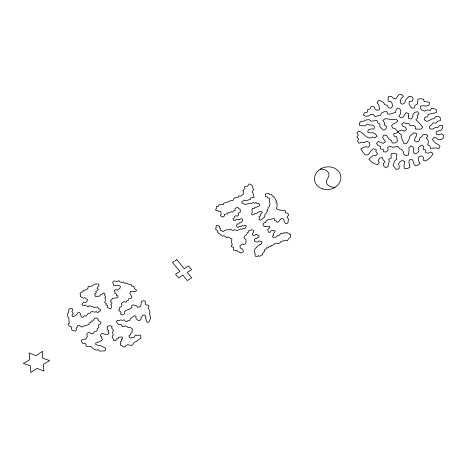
<?xml version="1.0" encoding="UTF-8"?>
<svg xmlns="http://www.w3.org/2000/svg" width="467" height="467" viewBox="0 0 467 467"><rect width="100%" height="100%" fill="white"/><g stroke="black" fill="none" stroke-linecap="round" stroke-linejoin="round"><path stroke-width="0.7" d="M320.263 169.136C326.328 168.896 331.874 173.076 327.349 178.937C323.695 184.196 330.537 187.606 335.102 187.285M94.906 293.895L94.9 295.488L95.945 296.755L97.714 296.201L99.559 296.23L100.37 294.765L102.133 294.198L103.522 293.083L105.104 293.831L104.544 295.377L105.606 296.633L104.865 298.127L105.513 299.592L104.701 302.715L106.342 303.369L105.916 304.939L107.603 305.506L107.095 307.058L109.932 308.944L111.391 307.899L111.537 306.305L110.79 304.881L111.969 303.603L110.399 300.812L111.823 299.732L112.395 298.191L116.073 298.069L117.836 297.52L118.116 295.932L116.347 295.547L116.499 293.953L114.759 293.498L115.115 291.916L114.246 290.55L115.723 289.528L117.281 290.311L120.025 288.057L120.474 286.493L119.103 285.489L113.639 285.454L112.757 282.407L113.691 280.988L117.299 281.455L118.945 280.649L119.99 281.916L121.724 282.395L123.51 281.91L124.28 283.323L126.113 283.031L129.353 284.421L131.192 284.479L131.653 286.002L133.445 286.306L135.016 289.114L136.545 289.943L135.885 291.461L130.369 291.443L129.808 292.99L131.974 297.257L130.707 298.471L128.863 298.582L128.571 300.164L126.89 300.906L125.816 302.254L124.094 301.746L122.342 302.33L121.344 303.719L121.899 305.214L121.35 306.761L119.61 307.391L119.71 308.979L118.577 310.286L121.21 312.353L120.468 313.847L121.805 314.886L123.627 314.519L124.876 313.287L124.356 311.781C126.312 309.376 130.077 309.767 131.998 307.233L131.577 305.704L133.171 304.823L136.615 305.803L137.333 307.239L139.178 307.088L140.765 306.2L141.419 301.466L143.124 300.76L144.945 300.952L145.681 302.382L144.992 303.889L146.153 305.079L148.004 305.009L148.955 306.334L148.144 307.8L150.129 312.172L149.183 313.585L150.07 314.939L150.1 316.533L150.823 317.969L148.687 322.37L146.877 322.137L146.142 320.706L146.241 319.113L145.219 317.829L146.031 316.363L144.811 315.219L142.99 315.032L140.981 317.793L140.976 319.387L139.645 320.555L137.847 320.269L136.627 319.13L135.71 317.788L136.201 316.229L134.514 315.657L130.182 318.763L129.844 320.344L127.999 320.479L126.796 321.74L125.185 321.027L124.111 319.784L122.389 320.438L120.696 319.866L119.132 320.788L117.357 320.426L116.213 321.728L118.309 324.25L121.834 324.88L121.951 326.468L123.784 326.585L125.448 325.808L127.065 326.497L128.197 327.711L129.972 327.186L132.663 329.229L131.951 330.735L132.307 332.282L130.737 333.193L130.807 334.786L129.067 335.394L129.085 336.987L130.281 338.149L132.003 337.495L133.819 337.711L134.531 336.211L135.769 334.967L137.351 335.72L139.003 334.932L140.76 335.353L140.789 338.499L139.073 339.159L136.434 341.476L134.706 342.118L133.369 343.28L132.78 344.815L131.046 345.44L127.52 344.658L125.938 345.551L124.998 346.963L123.165 346.841L121.975 345.673L120.317 345.043L120.778 343.478L120.363 341.943L121.811 340.887L121.134 339.433L122.722 338.552L122.331 337.011L118.636 337.186L118.028 338.721L116.195 339.013L115.793 340.589L113.954 340.84L112.109 336.474L113.154 335.113L112.559 332.014L113.569 330.636L111.677 327.98L112.162 326.421L110.521 325.768L108.671 325.838L107.089 326.737L107.76 328.19L107.118 329.714L108.712 330.443L108.035 331.955L109.033 333.251L107.743 334.454L104.094 334.121L102.512 333.368L100.954 334.296L100.253 335.802L101.643 336.789L101.753 338.377L102.594 339.754L99.588 341.751L96.05 342.655L95.484 344.197L98.63 345.703L100.481 345.574L105.087 347.95L105.63 349.45L104.906 350.951L99.366 351.021L98.479 349.66L96.692 350.157C94.509 349.684 92.273 348.499 91.129 346.514L87.434 346.631L85.87 345.843L86.016 344.249L84.69 343.198L82.875 343.572L81.17 340.828L82.25 339.491L85.899 339.118L87.469 336.211L86.71 334.792L87.23 333.24L88.783 332.306L91.771 333.993L93.458 333.269L94.206 331.774L96.039 331.482L97.305 330.268L97.136 328.686L98.677 327.735L98.765 324.553L100.481 323.882L100.954 322.323L98.175 320.356L98.123 318.768L96.511 318.056L94.661 318.132L92.986 320.998L91.135 321.068L90.826 322.656L89.004 322.989L89.063 324.583L83.739 326.007L82.256 327.028L80.54 326.515L79.314 325.376L77.475 325.622L77.312 327.215L75.888 328.295L76.535 329.76L75.485 331.115L72.006 330.262L71.539 328.739L71.854 327.157L68.737 325.598L68.159 324.11L69.472 322.93L68.929 321.43L68.953 318.261L67.919 316.982L67.435 313.871L68.503 312.522L68.912 310.952L68.696 309.376L70.178 308.366L72.023 308.418L72.834 309.814L71.836 311.197L73.296 314.052L71.877 315.137L72.607 316.568C75.029 316.428 77.061 314.711 78.036 312.551L79.875 312.645L81.404 317.134L83.243 317.216L84.276 315.85L86.109 315.978L88.275 313.316L90.119 313.17L91.071 311.758L92.915 311.629L94.597 312.219L96.313 311.542L97.44 312.75L100.405 310.759L100.23 309.177L98.496 308.705L97.778 307.268L95.957 307.07L94.211 307.671L92.74 306.772L89.32 305.722L87.989 306.889L85.21 304.933L83.599 305.792L82.122 304.904L82.449 303.317L83.704 302.096L85.479 302.47L86.885 301.373L87.644 299.89L85.082 297.742L83.266 298.127L80.248 296.44L80.931 294.928L79.985 293.603L81.106 292.284L82.898 291.805L83.278 290.223L85.122 290.112L86.804 289.371L87.983 288.086L88.158 286.493L91.83 286.078L94.667 283.971L98.356 283.959L99.127 285.372L96.973 288.057L98.292 289.114L97.416 290.556L95.747 291.315L96.325 292.803L94.906 293.895M216.706 206.671L216.7 208.119L215.655 209.304L216.075 210.687L217.756 210.588L218.976 211.533L220.652 211.405L221.218 214.219L220.377 215.515L221.498 216.548L223.068 216.986L224.364 216.011L224.429 214.563L225.975 213.927L227.645 214.038L228.141 212.631L229.817 212.654L231.147 211.714L232.724 212.146L233.658 210.897L235.234 210.325L234.895 208.924L236.139 207.891L237.68 207.255L238.561 208.451L240.05 209.058L240.487 211.89L238.97 212.578L238.012 213.81L238.625 215.129L237.47 216.233L235.975 215.637L234.58 216.507L234.294 217.943L232.94 218.865L233.453 220.22L235.07 220.541L236.197 219.414L237.872 219.21L239.291 219.922L240.388 218.778L242.064 218.819L242.98 219.992L241.246 222.531L239.571 222.671L238.765 223.979L237.09 224.002L236.588 225.409L236.693 226.851L238.199 227.417L239.332 226.291L240.931 226.658L242.075 225.549L243.593 226.104L244.965 225.199L246.343 225.97L245.671 227.33L244.877 228.637L243.225 228.456L241.929 229.437L240.412 228.877L237.54 230.5L234.37 229.799L232.916 230.587L230.202 229.023L228.929 230.027C226.682 229.11 224.639 230.575 222.8 231.69L221.726 230.628L220.237 230.027L220.5 228.585L219.192 227.738L219.858 226.378L216.933 225.164L215.976 226.396L216.186 227.82L215.456 229.163L217.815 231.06L217.523 232.502L222.543 236.092L224.195 235.753L226.501 237.721L227.838 236.775L231.883 239.139L231.41 242.023L232.338 244.72L231.083 245.741L231.971 246.926L233.582 247.265L233.529 250.16L236.851 250.446L237.674 251.672L239.308 251.929L240.277 253.067L243.383 251.836L242.688 249.034L241.1 248.637L240.201 247.457L239.892 246.045L242.268 243.914L243.733 244.55L245.315 243.99L245.951 242.624L245.986 239.746L243.908 237.575L244.585 236.22L247.031 234.195L247.136 232.747L248.683 232.111L248.695 230.657L251.935 229.746L253.441 230.319L253.82 231.714L252.215 234.282L253.137 235.444L254.819 235.327L256.015 234.253L258.963 235.496L259.045 236.938L257.434 237.423L256.774 238.789L255.134 238.549L254.328 239.857L254.708 241.252L256.155 241.912L257.831 241.988L258.957 240.861L262.022 241.836L261.024 244.62L259.378 244.404L258.765 245.776L257.165 246.284L256.622 247.679L255.093 248.351L254.165 252.624L255.315 253.628L254.889 255.052L255.56 256.348L257.189 256.628L258.414 255.583L259.763 256.383L260.989 255.332L262.6 254.854L262.553 253.412L264.742 251.182L264.322 249.798L265.863 249.156L266.599 247.819L268.268 247.889L269.039 246.57L270.691 246.774L271.263 245.391L272.932 245.134L275.495 243.149L278.781 243.5L280.247 242.723L280.936 241.369L285.845 240.417L287.468 240.709L288.18 239.361L290.433 237.113L290.766 234.218L289.114 234.031L286.58 232.245L285.209 233.15L283.656 232.665L282.494 233.763L280.976 233.214L278.992 235.637L277.31 235.73L276.394 236.985L273.09 237.376L272.5 236.051L273.767 235.047L273.172 233.716L275.302 231.41L274.152 230.412L272.471 230.523L270.825 230.879L270.265 232.268L268.583 232.315L267.614 229.595L269.932 227.394L269.255 226.098L267.644 226.583L264.31 226.507L263.324 225.38L262.968 223.979L264.106 222.864L265.77 222.566L265.764 221.119L267.252 220.371L268.221 219.146L269.862 219.373L273.131 218.673L274.754 218.976L274.578 220.43L276.166 220.833L276.756 222.164L278.425 221.918L281.373 218.293L282.926 218.778L284.088 219.77L284.035 221.224L285.565 223.716L287.234 223.518L288.151 222.263L288.075 220.821L288.851 219.502L286.931 217.26L288.822 214.832L287.929 213.641L285.092 212.316L285.53 210.897L284.181 210.097L282.547 210.512L279.319 209.987L276.376 208.726L277.246 205.906L276.838 204.517L277.164 203.081L275.845 202.24L276.616 200.921L275.495 199.894L274.549 197.167L273.037 196.601L271.134 194.307L269.471 194.576L268.642 193.356L265.349 194.015L265.606 196.858L267.282 196.654L267.673 198.043L269.342 198.113L269.383 202.45L270.154 203.7L269.354 206.548L268.052 207.523L268.175 208.959L266.908 209.969L267.655 211.23L266.499 212.339L265.939 213.728L264.655 214.715L265.075 216.098L264.281 217.412L260.353 220.202L258.992 219.42L259.366 217.99L258.981 216.6L260.458 215.847L260.148 214.441L261.52 213.542L262.331 212.234L261.041 211.37L257.807 212.298L256.669 213.413L255.011 213.256L254.118 214.522L252.501 215.001L251.404 213.956L252.273 212.678L251.958 209.811L252.519 208.422L254.165 208.644L254.859 207.295L256.541 207.225L259.454 205.725L259.436 204.277L258.63 203.046L257.043 203.594L255.969 202.526L254.503 203.303L253.225 202.427L251.911 203.384L248.578 203.577L245.385 204.505L242.408 203.384L241.719 202.094L244.299 200.121L245.77 200.752L250.563 199.31L250.726 197.862L254.03 197.267L253.085 193.075L252.092 191.949L253.803 189.415L252.816 188.289C253.12 186.105 251.246 184.593 249.407 183.887L247.393 186.28L245.724 186.187L244.346 187.074L245.052 188.359L242.77 190.577L243.786 191.686L243.126 193.046L243.307 194.476L240.54 196.175L238.911 195.895L238.223 197.249L234.907 197.856L233.564 198.784L233.342 200.232C229.852 200.226 227.19 202.766 223.769 203.046L223.664 204.493L220.354 204.505L218.731 204.949L218.369 206.379L216.706 206.671M408.59 116.131L408.572 118.583L411.351 118.98L412.787 116.803L412.974 114.351L414.784 112.384L417.533 111.648L419.033 113.662L417.078 115.53L417.802 117.865L415.828 119.715L419.494 123.288L422.67 127.205L420.919 129.213L415.28 129.02L415.385 126.569L413.021 125.314L410.219 125.845L409.104 123.644L406.267 123.65L403.78 122.582L401.573 124.228L403.05 126.253L405.525 127.339L406.541 129.581L404.352 131.239L402.052 129.914L399.39 130.9L396.536 132.972L393.78 133.685L393.985 136.119L396.711 136.685L397.405 141.507L395.076 143.013L392.245 142.949L391.544 140.608L389.186 139.347L386.437 135.196L383.6 135.237L382.572 137.567L385.462 141.653L383.325 143.363L378.2 141.489L376.466 143.509L378.048 145.47L380.564 146.498L380.477 148.95L383.226 149.422L383.693 151.816L386.513 151.962L388.27 149.96L387.534 147.625L389.945 146.224L392.426 147.303L398.047 146.41L399.355 148.524L401.818 149.633L403.284 151.67L403.727 154.063L405.759 155.686L408.497 154.904L409.121 150.006L408.87 147.578L410.978 145.838L413.207 147.257L413.651 149.656L413.196 152.096L415.087 153.836L417.726 152.808L419.08 150.596L418.023 148.372L419.675 146.305L422.139 144.974L423.861 146.842L423.155 149.247L425.764 150.1L425.63 152.551L428.315 153.223L430.878 152.049L433.061 153.515C431.782 156.906 428.578 159.095 425.635 160.992L423.026 160.14L423.581 157.718L421.794 155.89L418.998 156.439L418.531 158.873L418.666 161.313L420.224 163.292L418.082 165.003L415.373 165.873L413.75 163.935L413.277 161.541L412.034 159.399L409.238 159.959L408.934 162.411L409.973 167.174L407.528 168.529L404.685 168.745L403.902 166.427L404.766 161.547L402.309 160.42L399.857 161.769L398.59 164.016L399.232 166.369L399.022 168.82L396.214 169.346L392.981 165.464L394.79 160.747L396.897 159.008L396.419 156.614L396.997 154.192L394.428 153.264L391.585 153.421L390.937 155.832L391.299 158.243L388.696 159.34L389.332 161.699L388.229 164.005L388.2 166.456L385.713 167.752L383.798 166.024L383.255 163.648L385.047 161.664L383.214 159.877L382.374 157.577L379.572 158.103L378.235 160.327L379.227 162.574L377.64 164.676L375.001 163.882L372.555 162.75L368.825 159.259L372.894 155.657L375.719 155.768L377.564 153.824L375.988 151.857L376.192 149.405L373.454 148.88L371.283 150.561L368.113 154.752L365.276 154.939L362.024 151.069L360.793 148.92L363.145 147.438L365.924 146.801L368.714 147.123L369.946 144.858L369.199 142.528L366.834 141.273L364.348 142.569L361.557 142.237L358.942 143.316L357.477 141.285L358.656 139.008L356.928 137.14L358.376 134.969L356.881 132.949L358.93 131.157C363.355 132.389 365.147 137.205 369.788 138.209L372.327 136.994L374.96 137.8L377.079 136.072L375.486 134.117L373.203 132.768L370.36 132.926L367.739 132.108L368.329 129.686L371.084 128.968L373.921 128.98L374.499 126.551L372.485 124.917L369.642 125.098L367.237 123.907L365.346 125.821L359.689 125.664L359.31 123.253L361.073 121.257L363.916 121.163L366.408 119.873L369.245 119.686L371.358 121.227L376.992 120.387L377.64 122.745L379.852 124.181L379.858 126.627L383.495 130.217L385.97 128.898L386.483 126.469L384.359 124.94L384.469 122.488L382.777 120.597L384.802 118.793C388.544 118.279 392.181 120.912 395.853 119.079L397.802 120.772L396.034 122.768L393.447 123.895L391.509 125.775L392.671 127.958L395.298 128.769L399.092 133.113L401.211 134.648L401.223 137.1L404.107 143.848L406.915 143.369L409.255 138.81L409.839 136.387L413.867 132.768L416.506 133.544L416.313 135.996L415.07 138.255L414.416 140.666L416.722 141.997L419.267 140.8L419.483 138.349L421.596 136.621L423.207 134.531L426.044 134.245L427.889 136.02L426.254 138.098L428.046 139.919L428.309 142.342L427.62 144.752L430.014 145.967L430.416 148.372L436.079 147.887L438.752 148.582L440.042 146.34L438.315 144.472L435.81 143.427L432.413 139.662L433.755 137.444L436.458 138.08L438.402 139.779L441.239 139.61L443.282 137.812L443.65 135.366L441.537 133.831L438.898 134.864L436.213 134.181L436.236 131.729L441.601 129.914L442.862 127.666L442.389 125.273L439.552 125.477L437.812 127.491L434.975 127.684L432.605 129.149L429.803 128.886L429.301 126.499L431.49 124.835L433.113 122.751L435.857 123.253L437.719 121.315L440.445 120.509L440.55 118.058L438.566 116.394L435.729 116.598L434.012 118.624L431.216 119.19L428.98 120.801L426.161 121.233L424.112 119.628L424.941 117.252L427.766 116.838L428.105 114.392L436.394 112.559L436.598 110.107L434.398 108.653L431.625 108.239L430.043 110.346L427.276 109.908L424.748 111.134L422.203 110.165L420.294 108.432L420.837 106.003L423.674 105.723L426.435 106.155L429.062 105.098L429.529 102.658L426.92 101.812L424.112 101.561L423.592 99.179L420.82 98.77L417.994 99.109L417.346 103.995L414.947 105.414L414.521 107.854L411.69 108.163L408.975 103.989L409.331 101.543L412.151 101.111L413.248 98.8L411.888 96.716L409.115 96.29L405.409 100.166L404.883 102.594L402.741 104.299L400.441 102.968L400.33 100.528L401.445 98.222L403.377 96.342L401.667 94.462L398.836 94.772L395.724 99.01L393.121 98.146L391.41 96.266L388.573 96.406L388.019 98.835L388.17 101.275L390.972 101.561L392.187 103.721L392.537 106.137L390.943 108.233L388.223 107.649L387.464 105.326L384.755 104.701L383.605 102.512L381.399 101.07L378.679 100.481L377.056 102.571L378.667 104.515L379.671 109.278L377.132 110.492L375.089 108.881L373.904 106.71L371.084 106.564L370.08 108.899L367.383 109.786L367.319 112.238L364.505 112.71L363.273 114.975L365.626 116.236L368.469 116.009L370.745 114.444L373.577 114.532L374.931 116.622L380.442 115.226L381.627 112.944L384.166 111.73L387.003 111.654L387.464 114.053L390.301 114.071L395.689 112.325L395.94 109.873L397.902 108.011L400.237 109.296L400.785 111.671L400.353 114.111L398.83 116.248L400.774 117.947L403.447 116.995L404.55 114.689L406.226 112.635L408.73 113.679L408.59 116.131M42.264 351.523L35.977 355.708L29.094 352.953L29.87 359.561L23.35 363.46L30.413 365.883L30.769 372.538L37.056 368.352L43.939 371.107L43.162 364.499L49.683 360.6L42.62 358.177L42.264 351.523M176.859 259.664L172.492 262.425L179.918 271.496L175.545 274.257L178.517 277.888L182.883 275.127L187.337 280.574L191.703 277.818L187.249 272.372L191.622 269.617L188.65 265.986L184.284 268.741L176.859 259.664M322.522 188.919A13.251 11.336 -9.8 0 0 340.787 176.228A13.251 11.336 -9.8 0 0 319.737 169.48A13.251 11.336 -9.8 0 0 322.522 188.919"/></g></svg>
